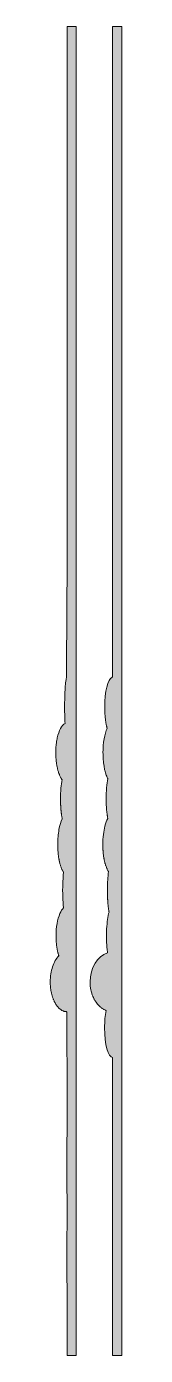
# Model space of a CAD drawing. Header units: inches. Extents: x -5 to 584, y 0 to 596.
# Drawn here: x 353 to 384, y 0 to 580 of the extents above; entities that cross this region are included whole.
import ezdxf

# ---------------------------------------------------------------- set-up
doc = ezdxf.new("R2010")
doc.units = ezdxf.units.IN
doc.header["$MEASUREMENT"] = 0
doc.layers.add('Layer 1', color=7, linetype='Continuous')

# ---------------------------------------------------------------- blocks, each defined once
blk = doc.blocks.new('block 2')
at = {"layer": 'Layer 1', "true_color": 0xff0000}
h = blk.add_hatch(color=1, dxfattribs=at)
h.dxf.hatch_style = 2
edge = h.paths.add_edge_path()
edge.add_spline(control_points=[(360, 580), (360, 580), (360, 580), (360, 580), (360, 580), (360, 336), (360, 336), (359.96, 336), (359.92, 330.18), (359.92, 323), (359.92, 322.87), (359.92, 322.74), (359.92, 322.61), (359.92, 322.17), (359.92, 321.75), (359.92, 321.33), (359.92, 321.1), (359.92, 320.88), (359.92, 320.66), (359.92, 320.15), (359.92, 319.65), (359.93, 319.17), (359.93, 318.99), (359.93, 318.82), (359.93, 318.64), (359.93, 318.24), (359.93, 317.85), (359.93, 317.47), (359.93, 317.38), (359.93, 317.27), (359.93, 317.18), (359.93, 317.12), (359.93, 317.07), (359.93, 317.01), (359.93, 316.52), (359.93, 316.05), (359.94, 315.6), (359.94, 315.57), (359.94, 315.54), (359.94, 315.51), (359.91, 315.13), (359.89, 314.52), (359.87, 313.74), (359.81, 311.4), (359.76, 307.46), (359.76, 303), (359.76, 302.95), (359.76, 302.91), (359.76, 302.86), (359.76, 302.33), (359.77, 301.8), (359.77, 301.28), (359.77, 301.12), (359.77, 300.95), (359.77, 300.79), (359.77, 300.27), (359.77, 299.76), (359.77, 299.27), (359.77, 299.23), (359.78, 299.18), (359.78, 299.14), (359.78, 298.61), (359.78, 298.11), (359.79, 297.61), (359.79, 297.47), (359.79, 297.33), (359.79, 297.19), (359.79, 296.75), (359.8, 296.32), (359.8, 295.92), (359.8, 295.87), (359.8, 295.82), (359.8, 295.78), (359.65, 295.43), (359.51, 294.67), (359.39, 293.6), (359.34, 293.17), (359.29, 292.69), (359.25, 292.17), (359.21, 291.64), (359.17, 291.08), (359.13, 290.47), (359.06, 289.27), (359.01, 287.91), (358.98, 286.44), (358.96, 285.71), (358.95, 284.96), (358.95, 284.18), (358.94, 283.79), (358.94, 283.4), (358.94, 283), (358.94, 282.99), (358.94, 282.98), (358.94, 282.97), (358.94, 282.39), (358.95, 281.82), (358.95, 281.26), (358.95, 281.11), (358.96, 280.96), (358.96, 280.81), (358.96, 280.28), (358.97, 279.76), (358.99, 279.26), (358.99, 279.22), (358.99, 279.19), (358.99, 279.15), (359, 278.62), (359.02, 278.11), (359.04, 277.61), (359.04, 277.47), (359.05, 277.34), (359.05, 277.21), (359.07, 276.76), (359.09, 276.32), (359.11, 275.9), (359.12, 275.87), (359.12, 275.83), (359.12, 275.79), (358.4, 275.45), (357.73, 274.7), (357.15, 273.63), (356.58, 272.56), (356.09, 271.17), (355.73, 269.57), (355.59, 268.92), (355.47, 268.25), (355.37, 267.54), (355.17, 266.13), (355.06, 264.6), (355.06, 263), (355.06, 263), (355.06, 262.99), (355.06, 262.99), (355.06, 262.43), (355.08, 261.87), (355.1, 261.32), (355.11, 261.17), (355.12, 261.02), (355.13, 260.87), (355.16, 260.42), (355.2, 259.98), (355.24, 259.55), (355.25, 259.45), (355.26, 259.35), (355.27, 259.25), (355.33, 258.73), (355.4, 258.24), (355.48, 257.75), (355.5, 257.63), (355.52, 257.52), (355.55, 257.4), (355.62, 257.02), (355.69, 256.65), (355.78, 256.28), (355.8, 256.17), (355.83, 256.05), (355.86, 255.94), (355.96, 255.5), (356.08, 255.07), (356.21, 254.67), (356.23, 254.61), (356.25, 254.55), (356.27, 254.48), (356.38, 254.14), (356.5, 253.82), (356.63, 253.51), (356.67, 253.41), (356.71, 253.32), (356.75, 253.22), (356.89, 252.9), (357.04, 252.59), (357.19, 252.32), (357.2, 252.29), (357.21, 252.26), (357.23, 252.24), (357.39, 251.94), (357.57, 251.68), (357.75, 251.44), (357.77, 251.41), (357.79, 251.38), (357.81, 251.35), (357.39, 249.09), (357.14, 246.18), (357.14, 243), (357.14, 242.56), (357.14, 242.13), (357.15, 241.7), (357.15, 241.57), (357.16, 241.44), (357.16, 241.31), (357.17, 241.01), (357.18, 240.72), (357.19, 240.44), (357.2, 240.28), (357.21, 240.13), (357.22, 239.98), (357.23, 239.72), (357.24, 239.47), (357.26, 239.22), (357.27, 239.05), (357.29, 238.89), (357.3, 238.73), (357.31, 238.54), (357.33, 238.35), (357.34, 238.16), (357.35, 238.12), (357.35, 238.09), (357.35, 238.05), (357.37, 237.88), (357.39, 237.72), (357.4, 237.56), (357.42, 237.35), (357.45, 237.14), (357.47, 236.93), (357.49, 236.77), (357.51, 236.61), (357.53, 236.46), (357.55, 236.32), (357.56, 236.17), (357.58, 236.03), (357.59, 235.98), (357.6, 235.93), (357.61, 235.88), (357.63, 235.72), (357.65, 235.58), (357.68, 235.42), (357.71, 235.24), (357.73, 235.06), (357.76, 234.89), (357.79, 234.75), (357.82, 234.61), (357.84, 234.47), (357.86, 234.36), (357.88, 234.25), (357.9, 234.15), (357.31, 233.02), (356.81, 231.41), (356.47, 229.5), (356.12, 227.59), (355.92, 225.37), (355.92, 223), (355.92, 222.59), (355.93, 222.2), (355.94, 221.8), (355.94, 221.68), (355.95, 221.56), (355.95, 221.44), (355.96, 221.16), (355.98, 220.87), (355.99, 220.59), (356, 220.47), (356.01, 220.36), (356.02, 220.24), (356.04, 219.91), (356.06, 219.58), (356.09, 219.26), (356.1, 219.21), (356.1, 219.16), (356.11, 219.11), (356.14, 218.74), (356.19, 218.39), (356.23, 218.04), (356.24, 217.94), (356.26, 217.84), (356.27, 217.74), (356.31, 217.48), (356.35, 217.23), (356.39, 216.98), (356.4, 216.88), (356.42, 216.77), (356.44, 216.66), (356.45, 216.59), (356.46, 216.52), (356.48, 216.44), (356.51, 216.25), (356.55, 216.07), (356.59, 215.88), (356.6, 215.82), (356.61, 215.76), (356.63, 215.69), (356.69, 215.38), (356.76, 215.08), (356.84, 214.79), (356.86, 214.72), (356.88, 214.65), (356.9, 214.58), (356.96, 214.36), (357.02, 214.15), (357.08, 213.94), (357.1, 213.86), (357.13, 213.77), (357.16, 213.69), (357.22, 213.49), (357.29, 213.29), (357.36, 213.1), (357.38, 213.05), (357.4, 212.98), (357.42, 212.93), (357.51, 212.69), (357.61, 212.47), (357.71, 212.25), (357.73, 212.21), (357.75, 212.17), (357.77, 212.12), (357.85, 211.96), (357.93, 211.8), (358.01, 211.66), (358.04, 211.6), (358.08, 211.54), (358.11, 211.48), (358.19, 211.35), (358.27, 211.23), (358.35, 211.12), (358.38, 211.08), (358.41, 211.03), (358.44, 210.99), (358.45, 210.97), (358.46, 210.95), (358.48, 210.94), (358.29, 209.29), (358.16, 207.33), (358.11, 205.19), (358.09, 204.48), (358.08, 203.75), (358.08, 203), (358.08, 202.36), (358.09, 201.73), (358.1, 201.11), (358.1, 200.98), (358.11, 200.85), (358.11, 200.72), (358.13, 200.12), (358.15, 199.54), (358.17, 198.98), (358.18, 198.88), (358.18, 198.79), (358.19, 198.7), (358.22, 198.18), (358.25, 197.68), (358.28, 197.2), (358.29, 197.11), (358.29, 197.03), (358.3, 196.94), (358.34, 196.43), (358.39, 195.93), (358.44, 195.46), (358.44, 195.41), (358.45, 195.36), (358.45, 195.31), (357.86, 194.77), (357.31, 193.92), (356.85, 192.84), (355.82, 190.46), (355.18, 186.93), (355.18, 183), (355.18, 182.57), (355.19, 182.14), (355.2, 181.72), (355.21, 181.58), (355.22, 181.45), (355.22, 181.32), (355.24, 181.03), (355.25, 180.75), (355.27, 180.47), (355.28, 180.31), (355.3, 180.15), (355.31, 180), (355.33, 179.75), (355.35, 179.5), (355.38, 179.26), (355.4, 179.1), (355.42, 178.94), (355.44, 178.77), (355.47, 178.55), (355.5, 178.33), (355.53, 178.11), (355.56, 177.94), (355.59, 177.78), (355.61, 177.62), (355.64, 177.49), (355.65, 177.35), (355.68, 177.22), (355.69, 177.14), (355.71, 177.07), (355.72, 177), (355.75, 176.84), (355.79, 176.69), (355.82, 176.53), (355.86, 176.34), (355.9, 176.14), (355.95, 175.95), (355.99, 175.8), (356.02, 175.66), (356.06, 175.51), (356.11, 175.33), (356.16, 175.15), (356.21, 174.97), (356.25, 174.83), (356.29, 174.69), (356.34, 174.56), (356.36, 174.49), (356.38, 174.41), (356.4, 174.35), (355.27, 173.23), (354.33, 171.62), (353.67, 169.67), (353.01, 167.72), (352.63, 165.44), (352.63, 163), (352.63, 162.94), (352.63, 162.88), (352.63, 162.82), (352.64, 162.44), (352.64, 162.05), (352.67, 161.68), (352.67, 161.52), (352.69, 161.36), (352.71, 161.21), (352.73, 160.93), (352.75, 160.66), (352.78, 160.39), (352.8, 160.22), (352.83, 160.04), (352.85, 159.87), (352.89, 159.63), (352.91, 159.39), (352.96, 159.15), (352.99, 158.98), (353.03, 158.81), (353.06, 158.64), (353.11, 158.41), (353.15, 158.19), (353.2, 157.97), (353.24, 157.79), (353.29, 157.62), (353.34, 157.45), (353.4, 157.24), (353.45, 157.03), (353.51, 156.83), (353.56, 156.66), (353.62, 156.5), (353.68, 156.34), (353.74, 156.15), (353.8, 155.95), (353.87, 155.77), (353.94, 155.6), (354.01, 155.45), (354.07, 155.3), (354.14, 155.12), (354.22, 154.94), (354.29, 154.77), (354.37, 154.62), (354.44, 154.47), (354.52, 154.33), (354.6, 154.17), (354.68, 154), (354.77, 153.85), (354.84, 153.71), (354.93, 153.58), (355.01, 153.45), (355.1, 153.3), (355.19, 153.15), (355.28, 153.01), (355.37, 152.88), (355.46, 152.77), (355.55, 152.65), (355.65, 152.52), (355.75, 152.38), (355.85, 152.26), (355.94, 152.15), (356.04, 152.05), (356.13, 151.95), (356.24, 151.83), (356.34, 151.71), (356.45, 151.61), (356.55, 151.51), (356.65, 151.43), (356.75, 151.34), (356.86, 151.25), (356.97, 151.14), (357.09, 151.06), (357.19, 150.98), (357.3, 150.91), (357.41, 150.84), (357.52, 150.76), (357.64, 150.68), (357.76, 150.62), (357.87, 150.55), (357.98, 150.51), (358.1, 150.45), (358.22, 150.4), (358.34, 150.34), (358.46, 150.29), (358.57, 150.25), (358.69, 150.22), (358.81, 150.18), (358.93, 150.15), (359.06, 150.11), (359.19, 150.08), (359.3, 150.06), (359.43, 150.05), (359.55, 150.04), (359.65, 150.03), (359.76, 150.01), (359.87, 150), (359.85, 147.98), (359.84, 145.58), (359.84, 143), (359.84, 135.82), (359.91, 130), (360, 130), (360, 130), (360, 96), (360, 96), (359.96, 96), (359.92, 90.18), (359.92, 83), (359.92, 75.82), (359.96, 70), (360, 70), (360, 70), (360, 56), (360, 56), (359.98, 56), (359.96, 50.18), (359.96, 43), (359.96, 35.82), (359.98, 30), (360, 30), (360, 30), (360, 0), (360, 0), (360, 0), (364, 0), (364, 0), (364, 0), (364, 0), (364, 0), (364, 0), (364, 580), (364, 580), (364, 580), (364, 580), (364, 580), (364, 580), (360, 580), (360, 580)], knot_values=[0, 0, 0, 0, 1, 1, 1, 2, 2, 2, 3, 3, 3, 4, 4, 4, 5, 5, 5, 6, 6, 6, 7, 7, 7, 8, 8, 8, 9, 9, 9, 10, 10, 10, 11, 11, 11, 12, 12, 12, 13, 13, 13, 14, 14, 14, 15, 15, 15, 16, 16, 16, 17, 17, 17, 18, 18, 18, 19, 19, 19, 20, 20, 20, 21, 21, 21, 22, 22, 22, 23, 23, 23, 24, 24, 24, 25, 25, 25, 26, 26, 26, 27, 27, 27, 28, 28, 28, 29, 29, 29, 30, 30, 30, 31, 31, 31, 32, 32, 32, 33, 33, 33, 34, 34, 34, 35, 35, 35, 36, 36, 36, 37, 37, 37, 38, 38, 38, 39, 39, 39, 40, 40, 40, 41, 41, 41, 42, 42, 42, 43, 43, 43, 44, 44, 44, 45, 45, 45, 46, 46, 46, 47, 47, 47, 48, 48, 48, 49, 49, 49, 50, 50, 50, 51, 51, 51, 52, 52, 52, 53, 53, 53, 54, 54, 54, 55, 55, 55, 56, 56, 56, 57, 57, 57, 58, 58, 58, 59, 59, 59, 60, 60, 60, 61, 61, 61, 62, 62, 62, 63, 63, 63, 64, 64, 64, 65, 65, 65, 66, 66, 66, 67, 67, 67, 68, 68, 68, 69, 69, 69, 70, 70, 70, 71, 71, 71, 72, 72, 72, 73, 73, 73, 74, 74, 74, 75, 75, 75, 76, 76, 76, 77, 77, 77, 78, 78, 78, 79, 79, 79, 80, 80, 80, 81, 81, 81, 82, 82, 82, 83, 83, 83, 84, 84, 84, 85, 85, 85, 86, 86, 86, 87, 87, 87, 88, 88, 88, 89, 89, 89, 90, 90, 90, 91, 91, 91, 92, 92, 92, 93, 93, 93, 94, 94, 94, 95, 95, 95, 96, 96, 96, 97, 97, 97, 98, 98, 98, 99, 99, 99, 100, 100, 100, 101, 101, 101, 102, 102, 102, 103, 103, 103, 104, 104, 104, 105, 105, 105, 106, 106, 106, 107, 107, 107, 108, 108, 108, 109, 109, 109, 110, 110, 110, 111, 111, 111, 112, 112, 112, 113, 113, 113, 114, 114, 114, 115, 115, 115, 116, 116, 116, 117, 117, 117, 118, 118, 118, 119, 119, 119, 120, 120, 120, 121, 121, 121, 122, 122, 122, 123, 123, 123, 124, 124, 124, 125, 125, 125, 126, 126, 126, 127, 127, 127, 128, 128, 128, 129, 129, 129, 130, 130, 130, 131, 131, 131, 132, 132, 132, 133, 133, 133, 134, 134, 134, 135, 135, 135, 136, 136, 136, 137, 137, 137, 138, 138, 138, 139, 139, 139, 140, 140, 140, 141, 141, 141, 142, 142, 142, 143, 143, 143, 144, 144, 144, 145, 145, 145, 146, 146, 146, 147, 147, 147, 148, 148, 148, 149, 149, 149, 150, 150, 150, 151, 151, 151, 152, 152, 152, 153, 153, 153, 154, 154, 154, 155, 155, 155, 156, 156, 156, 157, 157, 157, 158, 158, 158, 159, 159, 159, 160, 160, 160, 161, 161, 161, 162, 162, 162, 163, 163, 163, 164, 164, 164, 165, 165, 165, 166, 166, 166, 167, 167, 167, 168, 168, 168, 169, 169, 169, 170, 170, 170, 171, 171, 171, 172, 172, 172, 173, 173, 173, 174, 174, 174, 175, 175, 175, 176, 176, 176, 177, 177, 177, 178, 178, 178, 179, 179, 179, 180, 180, 180, 181, 181, 181, 182, 182, 182, 182], degree=3, periodic=1)
h = blk.add_hatch(color=1, dxfattribs=at)
h.dxf.hatch_style = 2
edge = h.paths.add_edge_path()
edge.add_spline(control_points=[(380, 580), (380, 580), (380, 580), (380, 580), (380, 580), (380, 336), (380, 336), (379.96, 336), (379.92, 330.18), (379.92, 323), (379.92, 315.82), (379.96, 310), (380, 310), (380, 310), (380, 296), (380, 296), (379.88, 296), (379.76, 295.98), (379.64, 295.93), (377.88, 295.27), (376.51, 289.73), (376.51, 283), (376.51, 282.93), (376.51, 282.87), (376.51, 282.8), (376.51, 282.41), (376.52, 282.03), (376.53, 281.66), (376.53, 281.49), (376.54, 281.32), (376.55, 281.16), (376.56, 280.89), (376.57, 280.62), (376.58, 280.35), (376.59, 280.17), (376.61, 279.99), (376.62, 279.81), (376.64, 279.57), (376.65, 279.33), (376.67, 279.1), (376.67, 279.08), (376.67, 279.07), (376.67, 279.05), (376.69, 278.89), (376.71, 278.72), (376.72, 278.56), (376.75, 278.33), (376.77, 278.11), (376.79, 277.89), (376.79, 277.87), (376.79, 277.86), (376.8, 277.84), (376.81, 277.67), (376.84, 277.52), (376.86, 277.36), (376.89, 277.15), (376.91, 276.95), (376.94, 276.75), (376.97, 276.57), (377, 276.41), (377.02, 276.23), (377.06, 276.04), (377.09, 275.85), (377.12, 275.67), (377.15, 275.5), (377.18, 275.35), (377.22, 275.19), (377.25, 275.01), (377.29, 274.83), (377.32, 274.66), (377.36, 274.51), (377.4, 274.36), (377.43, 274.21), (377.47, 274.05), (377.51, 273.89), (377.55, 273.74), (377.56, 273.71), (377.57, 273.68), (377.57, 273.66), (376.48, 271.31), (375.76, 267.41), (375.76, 263), (375.76, 263), (375.76, 262.99), (375.76, 262.99), (375.77, 262.45), (375.78, 261.92), (375.8, 261.4), (375.81, 261.25), (375.81, 261.1), (375.82, 260.94), (375.84, 260.56), (375.87, 260.18), (375.9, 259.81), (375.91, 259.66), (375.92, 259.51), (375.94, 259.37), (375.98, 258.88), (376.03, 258.39), (376.1, 257.93), (376.1, 257.9), (376.11, 257.88), (376.11, 257.85), (376.17, 257.41), (376.25, 256.98), (376.32, 256.57), (376.35, 256.44), (376.37, 256.31), (376.4, 256.18), (376.46, 255.86), (376.53, 255.56), (376.6, 255.26), (376.63, 255.14), (376.66, 255.02), (376.69, 254.91), (376.79, 254.52), (376.9, 254.14), (377.01, 253.79), (377.02, 253.76), (377.03, 253.73), (377.04, 253.7), (377.15, 253.38), (377.26, 253.08), (377.38, 252.8), (377.42, 252.7), (377.46, 252.61), (377.5, 252.52), (377.6, 252.3), (377.7, 252.09), (377.8, 251.9), (377.83, 251.85), (377.85, 251.79), (377.88, 251.74), (377.42, 249.43), (377.14, 246.37), (377.14, 243), (377.14, 242.57), (377.14, 242.14), (377.15, 241.71), (377.15, 241.58), (377.16, 241.45), (377.16, 241.31), (377.17, 241.03), (377.18, 240.74), (377.19, 240.46), (377.2, 240.3), (377.21, 240.15), (377.22, 240), (377.23, 239.75), (377.24, 239.5), (377.26, 239.25), (377.27, 239.09), (377.28, 238.93), (377.3, 238.77), (377.31, 238.54), (377.33, 238.32), (377.35, 238.09), (377.36, 237.93), (377.38, 237.77), (377.4, 237.61), (377.42, 237.4), (377.44, 237.19), (377.46, 236.99), (377.48, 236.83), (377.5, 236.67), (377.52, 236.52), (377.55, 236.32), (377.57, 236.13), (377.6, 235.94), (377.62, 235.79), (377.64, 235.64), (377.67, 235.49), (377.69, 235.31), (377.72, 235.13), (377.75, 234.95), (377.78, 234.81), (377.8, 234.68), (377.83, 234.54), (377.84, 234.46), (377.86, 234.38), (377.87, 234.31), (377.38, 233.47), (376.95, 232.35), (376.61, 231.03), (376.03, 228.82), (375.69, 226.03), (375.69, 223), (375.69, 222.6), (375.69, 222.2), (375.71, 221.81), (375.71, 221.69), (375.71, 221.58), (375.72, 221.47), (375.73, 221.17), (375.75, 220.87), (375.76, 220.58), (375.77, 220.48), (375.78, 220.38), (375.78, 220.28), (375.81, 219.91), (375.84, 219.54), (375.88, 219.17), (375.88, 219.11), (375.89, 219.05), (375.9, 218.99), (375.93, 218.68), (375.97, 218.39), (376.01, 218.09), (376.02, 217.99), (376.04, 217.88), (376.05, 217.78), (376.09, 217.5), (376.13, 217.23), (376.18, 216.97), (376.19, 216.9), (376.2, 216.82), (376.22, 216.75), (376.28, 216.42), (376.34, 216.11), (376.41, 215.8), (376.43, 215.72), (376.44, 215.65), (376.46, 215.58), (376.52, 215.34), (376.57, 215.1), (376.63, 214.88), (376.66, 214.79), (376.68, 214.71), (376.7, 214.62), (376.78, 214.36), (376.85, 214.11), (376.93, 213.87), (376.94, 213.85), (376.95, 213.82), (376.95, 213.8), (377.04, 213.53), (377.13, 213.28), (377.23, 213.05), (377.25, 212.98), (377.28, 212.92), (377.31, 212.85), (377.38, 212.67), (377.46, 212.5), (377.54, 212.34), (377.56, 212.28), (377.59, 212.22), (377.62, 212.16), (377.72, 211.96), (377.83, 211.76), (377.94, 211.58), (377.95, 211.56), (377.96, 211.54), (377.97, 211.53), (378.05, 211.41), (378.12, 211.29), (378.2, 211.18), (378.04, 210.06), (377.91, 208.79), (377.82, 207.41), (377.78, 206.73), (377.74, 206.01), (377.72, 205.27), (377.7, 204.53), (377.69, 203.77), (377.69, 203), (377.69, 202.54), (377.69, 202.09), (377.7, 201.65), (377.7, 201.49), (377.71, 201.34), (377.71, 201.19), (377.72, 200.9), (377.73, 200.61), (377.74, 200.33), (377.74, 200.31), (377.74, 200.3), (377.74, 200.28), (377.74, 200.13), (377.75, 199.98), (377.76, 199.83), (377.77, 199.57), (377.78, 199.31), (377.8, 199.06), (377.81, 198.88), (377.82, 198.71), (377.83, 198.54), (377.84, 198.3), (377.86, 198.07), (377.88, 197.85), (377.89, 197.67), (377.91, 197.5), (377.92, 197.33), (377.94, 197.12), (377.96, 196.9), (377.98, 196.69), (377.99, 196.53), (378.01, 196.36), (378.03, 196.2), (378.05, 196), (378.07, 195.8), (378.1, 195.61), (378.12, 195.45), (378.14, 195.3), (378.16, 195.14), (378.18, 194.96), (378.21, 194.78), (378.24, 194.6), (378.26, 194.45), (378.28, 194.31), (378.31, 194.16), (378.33, 194), (378.36, 193.83), (378.39, 193.67), (378.4, 193.63), (378.41, 193.58), (378.41, 193.53), (377.91, 191.76), (377.53, 189.16), (377.37, 186.14), (377.32, 185.14), (377.29, 184.08), (377.29, 183), (377.29, 182.39), (377.31, 181.8), (377.32, 181.22), (377.33, 181.08), (377.33, 180.93), (377.34, 180.79), (377.36, 180.22), (377.38, 179.66), (377.42, 179.11), (377.42, 179.09), (377.42, 179.06), (377.42, 179.04), (377.46, 178.52), (377.5, 178.01), (377.55, 177.52), (377.56, 177.39), (377.57, 177.27), (377.59, 177.14), (377.64, 176.64), (377.7, 176.15), (377.76, 175.69), (377.76, 175.69), (377.76, 175.68), (377.77, 175.67), (373.36, 174.34), (370.08, 169.17), (370.08, 163), (370.08, 162.59), (370.1, 162.18), (370.13, 161.78), (370.13, 161.65), (370.15, 161.52), (370.16, 161.39), (370.19, 161.12), (370.22, 160.84), (370.26, 160.57), (370.28, 160.43), (370.3, 160.29), (370.32, 160.15), (370.37, 159.89), (370.42, 159.64), (370.48, 159.39), (370.5, 159.26), (370.53, 159.12), (370.56, 158.99), (370.63, 158.71), (370.71, 158.43), (370.8, 158.15), (370.82, 158.07), (370.85, 157.98), (370.87, 157.89), (370.99, 157.54), (371.12, 157.19), (371.26, 156.85), (371.29, 156.77), (371.33, 156.69), (371.37, 156.61), (371.48, 156.35), (371.59, 156.1), (371.71, 155.86), (371.77, 155.75), (371.83, 155.64), (371.89, 155.53), (372, 155.32), (372.12, 155.11), (372.24, 154.91), (372.31, 154.81), (372.37, 154.7), (372.44, 154.59), (372.57, 154.39), (372.71, 154.19), (372.85, 154), (372.91, 153.92), (372.97, 153.83), (373.04, 153.74), (373.25, 153.47), (373.46, 153.21), (373.69, 152.97), (373.69, 152.96), (373.7, 152.96), (373.71, 152.95), (373.93, 152.71), (374.16, 152.49), (374.39, 152.28), (374.47, 152.21), (374.55, 152.15), (374.63, 152.08), (374.8, 151.94), (374.97, 151.8), (375.14, 151.67), (375.24, 151.6), (375.33, 151.54), (375.43, 151.47), (375.6, 151.35), (375.78, 151.24), (375.96, 151.13), (376.05, 151.08), (376.15, 151.02), (376.24, 150.97), (376.45, 150.86), (376.67, 150.76), (376.89, 150.66), (376.95, 150.63), (377.02, 150.6), (377.08, 150.57), (377.1, 150.57), (377.11, 150.56), (377.13, 150.55), (376.71, 148.42), (376.47, 145.82), (376.47, 143), (376.47, 135.82), (378.05, 130), (380, 130), (380, 130), (380, 116), (380, 116), (379.96, 116), (379.92, 110.18), (379.92, 103), (379.92, 95.82), (379.96, 90), (380, 90), (380, 90), (380, 0), (380, 0), (380, 0), (384, 0), (384, 0), (384, 0), (384, 0), (384, 0), (384, 0), (384, 580), (384, 580), (384, 580), (384, 580), (384, 580), (384, 580), (380, 580), (380, 580)], knot_values=[0, 0, 0, 0, 1, 1, 1, 2, 2, 2, 3, 3, 3, 4, 4, 4, 5, 5, 5, 6, 6, 6, 7, 7, 7, 8, 8, 8, 9, 9, 9, 10, 10, 10, 11, 11, 11, 12, 12, 12, 13, 13, 13, 14, 14, 14, 15, 15, 15, 16, 16, 16, 17, 17, 17, 18, 18, 18, 19, 19, 19, 20, 20, 20, 21, 21, 21, 22, 22, 22, 23, 23, 23, 24, 24, 24, 25, 25, 25, 26, 26, 26, 27, 27, 27, 28, 28, 28, 29, 29, 29, 30, 30, 30, 31, 31, 31, 32, 32, 32, 33, 33, 33, 34, 34, 34, 35, 35, 35, 36, 36, 36, 37, 37, 37, 38, 38, 38, 39, 39, 39, 40, 40, 40, 41, 41, 41, 42, 42, 42, 43, 43, 43, 44, 44, 44, 45, 45, 45, 46, 46, 46, 47, 47, 47, 48, 48, 48, 49, 49, 49, 50, 50, 50, 51, 51, 51, 52, 52, 52, 53, 53, 53, 54, 54, 54, 55, 55, 55, 56, 56, 56, 57, 57, 57, 58, 58, 58, 59, 59, 59, 60, 60, 60, 61, 61, 61, 62, 62, 62, 63, 63, 63, 64, 64, 64, 65, 65, 65, 66, 66, 66, 67, 67, 67, 68, 68, 68, 69, 69, 69, 70, 70, 70, 71, 71, 71, 72, 72, 72, 73, 73, 73, 74, 74, 74, 75, 75, 75, 76, 76, 76, 77, 77, 77, 78, 78, 78, 79, 79, 79, 80, 80, 80, 81, 81, 81, 82, 82, 82, 83, 83, 83, 84, 84, 84, 85, 85, 85, 86, 86, 86, 87, 87, 87, 88, 88, 88, 89, 89, 89, 90, 90, 90, 91, 91, 91, 92, 92, 92, 93, 93, 93, 94, 94, 94, 95, 95, 95, 96, 96, 96, 97, 97, 97, 98, 98, 98, 99, 99, 99, 100, 100, 100, 101, 101, 101, 102, 102, 102, 103, 103, 103, 104, 104, 104, 105, 105, 105, 106, 106, 106, 107, 107, 107, 108, 108, 108, 109, 109, 109, 110, 110, 110, 111, 111, 111, 112, 112, 112, 113, 113, 113, 114, 114, 114, 115, 115, 115, 116, 116, 116, 117, 117, 117, 118, 118, 118, 119, 119, 119, 120, 120, 120, 121, 121, 121, 122, 122, 122, 123, 123, 123, 124, 124, 124, 125, 125, 125, 126, 126, 126, 127, 127, 127, 128, 128, 128, 129, 129, 129, 130, 130, 130, 131, 131, 131, 132, 132, 132, 133, 133, 133, 134, 134, 134, 135, 135, 135, 136, 136, 136, 137, 137, 137, 138, 138, 138, 139, 139, 139, 140, 140, 140, 141, 141, 141, 142, 142, 142, 143, 143, 143, 144, 144, 144, 145, 145, 145, 146, 146, 146, 147, 147, 147, 148, 148, 148, 149, 149, 149, 150, 150, 150, 151, 151, 151, 152, 152, 152, 153, 153, 153, 154, 154, 154, 154], degree=3, periodic=1)
at = {"layer": 'Layer 1', "lineweight": 0}
for points, knots in [([(360, 580), (360, 580), (360, 580), (360, 580), (360, 580), (360, 336), (360, 336), (359.96, 336), (359.92, 330.18), (359.92, 323), (359.92, 322.87), (359.92, 322.74), (359.92, 322.61), (359.92, 322.17), (359.92, 321.75), (359.92, 321.33), (359.92, 321.1), (359.92, 320.88), (359.92, 320.66), (359.92, 320.15), (359.92, 319.65), (359.93, 319.17), (359.93, 318.99), (359.93, 318.82), (359.93, 318.64), (359.93, 318.24), (359.93, 317.85), (359.93, 317.47), (359.93, 317.38), (359.93, 317.27), (359.93, 317.18), (359.93, 317.12), (359.93, 317.07), (359.93, 317.01), (359.93, 316.52), (359.93, 316.05), (359.94, 315.6), (359.94, 315.57), (359.94, 315.54), (359.94, 315.51), (359.91, 315.13), (359.89, 314.52), (359.87, 313.74), (359.81, 311.4), (359.76, 307.46), (359.76, 303), (359.76, 302.95), (359.76, 302.91), (359.76, 302.86), (359.76, 302.33), (359.77, 301.8), (359.77, 301.28), (359.77, 301.12), (359.77, 300.95), (359.77, 300.79), (359.77, 300.27), (359.77, 299.76), (359.77, 299.27), (359.77, 299.23), (359.78, 299.18), (359.78, 299.14), (359.78, 298.61), (359.78, 298.11), (359.79, 297.61), (359.79, 297.47), (359.79, 297.33), (359.79, 297.19), (359.79, 296.75), (359.8, 296.32), (359.8, 295.92), (359.8, 295.87), (359.8, 295.82), (359.8, 295.78), (359.65, 295.43), (359.51, 294.67), (359.39, 293.6), (359.34, 293.17), (359.29, 292.69), (359.25, 292.17), (359.21, 291.64), (359.17, 291.08), (359.13, 290.47), (359.06, 289.27), (359.01, 287.91), (358.98, 286.44), (358.96, 285.71), (358.95, 284.96), (358.95, 284.18), (358.94, 283.79), (358.94, 283.4), (358.94, 283), (358.94, 282.99), (358.94, 282.98), (358.94, 282.97), (358.94, 282.39), (358.95, 281.82), (358.95, 281.26), (358.95, 281.11), (358.96, 280.96), (358.96, 280.81), (358.96, 280.28), (358.97, 279.76), (358.99, 279.26), (358.99, 279.22), (358.99, 279.19), (358.99, 279.15), (359, 278.62), (359.02, 278.11), (359.04, 277.61), (359.04, 277.47), (359.05, 277.34), (359.05, 277.21), (359.07, 276.76), (359.09, 276.32), (359.11, 275.9), (359.12, 275.87), (359.12, 275.83), (359.12, 275.79), (358.4, 275.45), (357.73, 274.7), (357.15, 273.63), (356.58, 272.56), (356.09, 271.17), (355.73, 269.57), (355.59, 268.92), (355.47, 268.25), (355.37, 267.54), (355.17, 266.13), (355.06, 264.6), (355.06, 263), (355.06, 263), (355.06, 262.99), (355.06, 262.99), (355.06, 262.43), (355.08, 261.87), (355.1, 261.32), (355.11, 261.17), (355.12, 261.02), (355.13, 260.87), (355.16, 260.42), (355.2, 259.98), (355.24, 259.55), (355.25, 259.45), (355.26, 259.35), (355.27, 259.25), (355.33, 258.73), (355.4, 258.24), (355.48, 257.75), (355.5, 257.63), (355.52, 257.52), (355.55, 257.4), (355.62, 257.02), (355.69, 256.65), (355.78, 256.28), (355.8, 256.17), (355.83, 256.05), (355.86, 255.94), (355.96, 255.5), (356.08, 255.07), (356.21, 254.67), (356.23, 254.61), (356.25, 254.55), (356.27, 254.48), (356.38, 254.14), (356.5, 253.82), (356.63, 253.51), (356.67, 253.41), (356.71, 253.32), (356.75, 253.22), (356.89, 252.9), (357.04, 252.59), (357.19, 252.32), (357.2, 252.29), (357.21, 252.26), (357.23, 252.24), (357.39, 251.94), (357.57, 251.68), (357.75, 251.44), (357.77, 251.41), (357.79, 251.38), (357.81, 251.35), (357.39, 249.09), (357.14, 246.18), (357.14, 243), (357.14, 242.56), (357.14, 242.13), (357.15, 241.7), (357.15, 241.57), (357.16, 241.44), (357.16, 241.31), (357.17, 241.01), (357.18, 240.72), (357.19, 240.44), (357.2, 240.28), (357.21, 240.13), (357.22, 239.98), (357.23, 239.72), (357.24, 239.47), (357.26, 239.22), (357.27, 239.05), (357.29, 238.89), (357.3, 238.73), (357.31, 238.54), (357.33, 238.35), (357.34, 238.16), (357.35, 238.12), (357.35, 238.09), (357.35, 238.05), (357.37, 237.88), (357.39, 237.72), (357.4, 237.56), (357.42, 237.35), (357.45, 237.14), (357.47, 236.93), (357.49, 236.77), (357.51, 236.61), (357.53, 236.46), (357.55, 236.32), (357.56, 236.17), (357.58, 236.03), (357.59, 235.98), (357.6, 235.93), (357.61, 235.88), (357.63, 235.72), (357.65, 235.58), (357.68, 235.42), (357.71, 235.24), (357.73, 235.06), (357.76, 234.89), (357.79, 234.75), (357.82, 234.61), (357.84, 234.47), (357.86, 234.36), (357.88, 234.25), (357.9, 234.15), (357.31, 233.02), (356.81, 231.41), (356.47, 229.5), (356.12, 227.59), (355.92, 225.37), (355.92, 223), (355.92, 222.59), (355.93, 222.2), (355.94, 221.8), (355.94, 221.68), (355.95, 221.56), (355.95, 221.44), (355.96, 221.16), (355.98, 220.87), (355.99, 220.59), (356, 220.47), (356.01, 220.36), (356.02, 220.24), (356.04, 219.91), (356.06, 219.58), (356.09, 219.26), (356.1, 219.21), (356.1, 219.16), (356.11, 219.11), (356.14, 218.74), (356.19, 218.39), (356.23, 218.04), (356.24, 217.94), (356.26, 217.84), (356.27, 217.74), (356.31, 217.48), (356.35, 217.23), (356.39, 216.98), (356.4, 216.88), (356.42, 216.77), (356.44, 216.66), (356.45, 216.59), (356.46, 216.52), (356.48, 216.44), (356.51, 216.25), (356.55, 216.07), (356.59, 215.88), (356.6, 215.82), (356.61, 215.76), (356.63, 215.69), (356.69, 215.38), (356.76, 215.08), (356.84, 214.79), (356.86, 214.72), (356.88, 214.65), (356.9, 214.58), (356.96, 214.36), (357.02, 214.15), (357.08, 213.94), (357.1, 213.86), (357.13, 213.77), (357.16, 213.69), (357.22, 213.49), (357.29, 213.29), (357.36, 213.1), (357.38, 213.05), (357.4, 212.98), (357.42, 212.93), (357.51, 212.69), (357.61, 212.47), (357.71, 212.25), (357.73, 212.21), (357.75, 212.17), (357.77, 212.12), (357.85, 211.96), (357.93, 211.8), (358.01, 211.66), (358.04, 211.6), (358.08, 211.54), (358.11, 211.48), (358.19, 211.35), (358.27, 211.23), (358.35, 211.12), (358.38, 211.08), (358.41, 211.03), (358.44, 210.99), (358.45, 210.97), (358.46, 210.95), (358.48, 210.94), (358.29, 209.29), (358.16, 207.33), (358.11, 205.19), (358.09, 204.48), (358.08, 203.75), (358.08, 203), (358.08, 202.36), (358.09, 201.73), (358.1, 201.11), (358.1, 200.98), (358.11, 200.85), (358.11, 200.72), (358.13, 200.12), (358.15, 199.54), (358.17, 198.98), (358.18, 198.88), (358.18, 198.79), (358.19, 198.7), (358.22, 198.18), (358.25, 197.68), (358.28, 197.2), (358.29, 197.11), (358.29, 197.03), (358.3, 196.94), (358.34, 196.43), (358.39, 195.93), (358.44, 195.46), (358.44, 195.41), (358.45, 195.36), (358.45, 195.31), (357.86, 194.77), (357.31, 193.92), (356.85, 192.84), (355.82, 190.46), (355.18, 186.93), (355.18, 183), (355.18, 182.57), (355.19, 182.14), (355.2, 181.72), (355.21, 181.58), (355.22, 181.45), (355.22, 181.32), (355.24, 181.03), (355.25, 180.75), (355.27, 180.47), (355.28, 180.31), (355.3, 180.15), (355.31, 180), (355.33, 179.75), (355.35, 179.5), (355.38, 179.26), (355.4, 179.1), (355.42, 178.94), (355.44, 178.77), (355.47, 178.55), (355.5, 178.33), (355.53, 178.11), (355.56, 177.94), (355.59, 177.78), (355.61, 177.62), (355.64, 177.49), (355.65, 177.35), (355.68, 177.22), (355.69, 177.14), (355.71, 177.07), (355.72, 177), (355.75, 176.84), (355.79, 176.69), (355.82, 176.53), (355.86, 176.34), (355.9, 176.14), (355.95, 175.95), (355.99, 175.8), (356.02, 175.66), (356.06, 175.51), (356.11, 175.33), (356.16, 175.15), (356.21, 174.97), (356.25, 174.83), (356.29, 174.69), (356.34, 174.56), (356.36, 174.49), (356.38, 174.41), (356.4, 174.35), (355.27, 173.23), (354.33, 171.62), (353.67, 169.67), (353.01, 167.72), (352.63, 165.44), (352.63, 163), (352.63, 162.94), (352.63, 162.88), (352.63, 162.82), (352.64, 162.44), (352.64, 162.05), (352.67, 161.68), (352.67, 161.52), (352.69, 161.36), (352.71, 161.21), (352.73, 160.93), (352.75, 160.66), (352.78, 160.39), (352.8, 160.22), (352.83, 160.04), (352.85, 159.87), (352.89, 159.63), (352.91, 159.39), (352.96, 159.15), (352.99, 158.98), (353.03, 158.81), (353.06, 158.64), (353.11, 158.41), (353.15, 158.19), (353.2, 157.97), (353.24, 157.79), (353.29, 157.62), (353.34, 157.45), (353.4, 157.24), (353.45, 157.03), (353.51, 156.83), (353.56, 156.66), (353.62, 156.5), (353.68, 156.34), (353.74, 156.15), (353.8, 155.95), (353.87, 155.77), (353.94, 155.6), (354.01, 155.45), (354.07, 155.3), (354.14, 155.12), (354.22, 154.94), (354.29, 154.77), (354.37, 154.62), (354.44, 154.47), (354.52, 154.33), (354.6, 154.17), (354.68, 154), (354.77, 153.85), (354.84, 153.71), (354.93, 153.58), (355.01, 153.45), (355.1, 153.3), (355.19, 153.15), (355.28, 153.01), (355.37, 152.88), (355.46, 152.77), (355.55, 152.65), (355.65, 152.52), (355.75, 152.38), (355.85, 152.26), (355.94, 152.15), (356.04, 152.05), (356.13, 151.95), (356.24, 151.83), (356.34, 151.71), (356.45, 151.61), (356.55, 151.51), (356.65, 151.43), (356.75, 151.34), (356.86, 151.25), (356.97, 151.14), (357.09, 151.06), (357.19, 150.98), (357.3, 150.91), (357.41, 150.84), (357.52, 150.76), (357.64, 150.68), (357.76, 150.62), (357.87, 150.55), (357.98, 150.51), (358.1, 150.45), (358.22, 150.4), (358.34, 150.34), (358.46, 150.29), (358.57, 150.25), (358.69, 150.22), (358.81, 150.18), (358.93, 150.15), (359.06, 150.11), (359.19, 150.08), (359.3, 150.06), (359.43, 150.05), (359.55, 150.04), (359.65, 150.03), (359.76, 150.01), (359.87, 150), (359.85, 147.98), (359.84, 145.58), (359.84, 143), (359.84, 135.82), (359.91, 130), (360, 130), (360, 130), (360, 96), (360, 96), (359.96, 96), (359.92, 90.18), (359.92, 83), (359.92, 75.82), (359.96, 70), (360, 70), (360, 70), (360, 56), (360, 56), (359.98, 56), (359.96, 50.18), (359.96, 43), (359.96, 35.82), (359.98, 30), (360, 30), (360, 30), (360, 0), (360, 0), (360, 0), (364, 0), (364, 0), (364, 0), (364, 0), (364, 0), (364, 0), (364, 580), (364, 580), (364, 580), (364, 580), (364, 580), (364, 580), (360, 580), (360, 580)], [0, 0, 0, 0, 1, 1, 1, 2, 2, 2, 3, 3, 3, 4, 4, 4, 5, 5, 5, 6, 6, 6, 7, 7, 7, 8, 8, 8, 9, 9, 9, 10, 10, 10, 11, 11, 11, 12, 12, 12, 13, 13, 13, 14, 14, 14, 15, 15, 15, 16, 16, 16, 17, 17, 17, 18, 18, 18, 19, 19, 19, 20, 20, 20, 21, 21, 21, 22, 22, 22, 23, 23, 23, 24, 24, 24, 25, 25, 25, 26, 26, 26, 27, 27, 27, 28, 28, 28, 29, 29, 29, 30, 30, 30, 31, 31, 31, 32, 32, 32, 33, 33, 33, 34, 34, 34, 35, 35, 35, 36, 36, 36, 37, 37, 37, 38, 38, 38, 39, 39, 39, 40, 40, 40, 41, 41, 41, 42, 42, 42, 43, 43, 43, 44, 44, 44, 45, 45, 45, 46, 46, 46, 47, 47, 47, 48, 48, 48, 49, 49, 49, 50, 50, 50, 51, 51, 51, 52, 52, 52, 53, 53, 53, 54, 54, 54, 55, 55, 55, 56, 56, 56, 57, 57, 57, 58, 58, 58, 59, 59, 59, 60, 60, 60, 61, 61, 61, 62, 62, 62, 63, 63, 63, 64, 64, 64, 65, 65, 65, 66, 66, 66, 67, 67, 67, 68, 68, 68, 69, 69, 69, 70, 70, 70, 71, 71, 71, 72, 72, 72, 73, 73, 73, 74, 74, 74, 75, 75, 75, 76, 76, 76, 77, 77, 77, 78, 78, 78, 79, 79, 79, 80, 80, 80, 81, 81, 81, 82, 82, 82, 83, 83, 83, 84, 84, 84, 85, 85, 85, 86, 86, 86, 87, 87, 87, 88, 88, 88, 89, 89, 89, 90, 90, 90, 91, 91, 91, 92, 92, 92, 93, 93, 93, 94, 94, 94, 95, 95, 95, 96, 96, 96, 97, 97, 97, 98, 98, 98, 99, 99, 99, 100, 100, 100, 101, 101, 101, 102, 102, 102, 103, 103, 103, 104, 104, 104, 105, 105, 105, 106, 106, 106, 107, 107, 107, 108, 108, 108, 109, 109, 109, 110, 110, 110, 111, 111, 111, 112, 112, 112, 113, 113, 113, 114, 114, 114, 115, 115, 115, 116, 116, 116, 117, 117, 117, 118, 118, 118, 119, 119, 119, 120, 120, 120, 121, 121, 121, 122, 122, 122, 123, 123, 123, 124, 124, 124, 125, 125, 125, 126, 126, 126, 127, 127, 127, 128, 128, 128, 129, 129, 129, 130, 130, 130, 131, 131, 131, 132, 132, 132, 133, 133, 133, 134, 134, 134, 135, 135, 135, 136, 136, 136, 137, 137, 137, 138, 138, 138, 139, 139, 139, 140, 140, 140, 141, 141, 141, 142, 142, 142, 143, 143, 143, 144, 144, 144, 145, 145, 145, 146, 146, 146, 147, 147, 147, 148, 148, 148, 149, 149, 149, 150, 150, 150, 151, 151, 151, 152, 152, 152, 153, 153, 153, 154, 154, 154, 155, 155, 155, 156, 156, 156, 157, 157, 157, 158, 158, 158, 159, 159, 159, 160, 160, 160, 161, 161, 161, 162, 162, 162, 163, 163, 163, 164, 164, 164, 165, 165, 165, 166, 166, 166, 167, 167, 167, 168, 168, 168, 169, 169, 169, 170, 170, 170, 171, 171, 171, 172, 172, 172, 173, 173, 173, 174, 174, 174, 175, 175, 175, 176, 176, 176, 177, 177, 177, 178, 178, 178, 179, 179, 179, 180, 180, 180, 181, 181, 181, 182, 182, 182, 182]), ([(380, 580), (380, 580), (380, 580), (380, 580), (380, 580), (380, 336), (380, 336), (379.96, 336), (379.92, 330.18), (379.92, 323), (379.92, 315.82), (379.96, 310), (380, 310), (380, 310), (380, 296), (380, 296), (379.88, 296), (379.76, 295.98), (379.64, 295.93), (377.88, 295.27), (376.51, 289.73), (376.51, 283), (376.51, 282.93), (376.51, 282.87), (376.51, 282.8), (376.51, 282.41), (376.52, 282.03), (376.53, 281.66), (376.53, 281.49), (376.54, 281.32), (376.55, 281.16), (376.56, 280.89), (376.57, 280.62), (376.58, 280.35), (376.59, 280.17), (376.61, 279.99), (376.62, 279.81), (376.64, 279.57), (376.65, 279.33), (376.67, 279.1), (376.67, 279.08), (376.67, 279.07), (376.67, 279.05), (376.69, 278.89), (376.71, 278.72), (376.72, 278.56), (376.75, 278.33), (376.77, 278.11), (376.79, 277.89), (376.79, 277.87), (376.79, 277.86), (376.8, 277.84), (376.81, 277.67), (376.84, 277.52), (376.86, 277.36), (376.89, 277.15), (376.91, 276.95), (376.94, 276.75), (376.97, 276.57), (377, 276.41), (377.02, 276.23), (377.06, 276.04), (377.09, 275.85), (377.12, 275.67), (377.15, 275.5), (377.18, 275.35), (377.22, 275.19), (377.25, 275.01), (377.29, 274.83), (377.32, 274.66), (377.36, 274.51), (377.4, 274.36), (377.43, 274.21), (377.47, 274.05), (377.51, 273.89), (377.55, 273.74), (377.56, 273.71), (377.57, 273.68), (377.57, 273.66), (376.48, 271.31), (375.76, 267.41), (375.76, 263), (375.76, 263), (375.76, 262.99), (375.76, 262.99), (375.77, 262.45), (375.78, 261.92), (375.8, 261.4), (375.81, 261.25), (375.81, 261.1), (375.82, 260.94), (375.84, 260.56), (375.87, 260.18), (375.9, 259.81), (375.91, 259.66), (375.92, 259.51), (375.94, 259.37), (375.98, 258.88), (376.03, 258.39), (376.1, 257.93), (376.1, 257.9), (376.11, 257.88), (376.11, 257.85), (376.17, 257.41), (376.25, 256.98), (376.32, 256.57), (376.35, 256.44), (376.37, 256.31), (376.4, 256.18), (376.46, 255.86), (376.53, 255.56), (376.6, 255.26), (376.63, 255.14), (376.66, 255.02), (376.69, 254.91), (376.79, 254.52), (376.9, 254.14), (377.01, 253.79), (377.02, 253.76), (377.03, 253.73), (377.04, 253.7), (377.15, 253.38), (377.26, 253.08), (377.38, 252.8), (377.42, 252.7), (377.46, 252.61), (377.5, 252.52), (377.6, 252.3), (377.7, 252.09), (377.8, 251.9), (377.83, 251.85), (377.85, 251.79), (377.88, 251.74), (377.42, 249.43), (377.14, 246.37), (377.14, 243), (377.14, 242.57), (377.14, 242.14), (377.15, 241.71), (377.15, 241.58), (377.16, 241.45), (377.16, 241.31), (377.17, 241.03), (377.18, 240.74), (377.19, 240.46), (377.2, 240.3), (377.21, 240.15), (377.22, 240), (377.23, 239.75), (377.24, 239.5), (377.26, 239.25), (377.27, 239.09), (377.28, 238.93), (377.3, 238.77), (377.31, 238.54), (377.33, 238.32), (377.35, 238.09), (377.36, 237.93), (377.38, 237.77), (377.4, 237.61), (377.42, 237.4), (377.44, 237.19), (377.46, 236.99), (377.48, 236.83), (377.5, 236.67), (377.52, 236.52), (377.55, 236.32), (377.57, 236.13), (377.6, 235.94), (377.62, 235.79), (377.64, 235.64), (377.67, 235.49), (377.69, 235.31), (377.72, 235.13), (377.75, 234.95), (377.78, 234.81), (377.8, 234.68), (377.83, 234.54), (377.84, 234.46), (377.86, 234.38), (377.87, 234.31), (377.38, 233.47), (376.95, 232.35), (376.61, 231.03), (376.03, 228.82), (375.69, 226.03), (375.69, 223), (375.69, 222.6), (375.69, 222.2), (375.71, 221.81), (375.71, 221.69), (375.71, 221.58), (375.72, 221.47), (375.73, 221.17), (375.75, 220.87), (375.76, 220.58), (375.77, 220.48), (375.78, 220.38), (375.78, 220.28), (375.81, 219.91), (375.84, 219.54), (375.88, 219.17), (375.88, 219.11), (375.89, 219.05), (375.9, 218.99), (375.93, 218.68), (375.97, 218.39), (376.01, 218.09), (376.02, 217.99), (376.04, 217.88), (376.05, 217.78), (376.09, 217.5), (376.13, 217.23), (376.18, 216.97), (376.19, 216.9), (376.2, 216.82), (376.22, 216.75), (376.28, 216.42), (376.34, 216.11), (376.41, 215.8), (376.43, 215.72), (376.44, 215.65), (376.46, 215.58), (376.52, 215.34), (376.57, 215.1), (376.63, 214.88), (376.66, 214.79), (376.68, 214.71), (376.7, 214.62), (376.78, 214.36), (376.85, 214.11), (376.93, 213.87), (376.94, 213.85), (376.95, 213.82), (376.95, 213.8), (377.04, 213.53), (377.13, 213.28), (377.23, 213.05), (377.25, 212.98), (377.28, 212.92), (377.31, 212.85), (377.38, 212.67), (377.46, 212.5), (377.54, 212.34), (377.56, 212.28), (377.59, 212.22), (377.62, 212.16), (377.72, 211.96), (377.83, 211.76), (377.94, 211.58), (377.95, 211.56), (377.96, 211.54), (377.97, 211.53), (378.05, 211.41), (378.12, 211.29), (378.2, 211.18), (378.04, 210.06), (377.91, 208.79), (377.82, 207.41), (377.78, 206.73), (377.74, 206.01), (377.72, 205.27), (377.7, 204.53), (377.69, 203.77), (377.69, 203), (377.69, 202.54), (377.69, 202.09), (377.7, 201.65), (377.7, 201.49), (377.71, 201.34), (377.71, 201.19), (377.72, 200.9), (377.73, 200.61), (377.74, 200.33), (377.74, 200.31), (377.74, 200.3), (377.74, 200.28), (377.74, 200.13), (377.75, 199.98), (377.76, 199.83), (377.77, 199.57), (377.78, 199.31), (377.8, 199.06), (377.81, 198.88), (377.82, 198.71), (377.83, 198.54), (377.84, 198.3), (377.86, 198.07), (377.88, 197.85), (377.89, 197.67), (377.91, 197.5), (377.92, 197.33), (377.94, 197.12), (377.96, 196.9), (377.98, 196.69), (377.99, 196.53), (378.01, 196.36), (378.03, 196.2), (378.05, 196), (378.07, 195.8), (378.1, 195.61), (378.12, 195.45), (378.14, 195.3), (378.16, 195.14), (378.18, 194.96), (378.21, 194.78), (378.24, 194.6), (378.26, 194.45), (378.28, 194.31), (378.31, 194.16), (378.33, 194), (378.36, 193.83), (378.39, 193.67), (378.4, 193.63), (378.41, 193.58), (378.41, 193.53), (377.91, 191.76), (377.53, 189.16), (377.37, 186.14), (377.32, 185.14), (377.29, 184.08), (377.29, 183), (377.29, 182.39), (377.31, 181.8), (377.32, 181.22), (377.33, 181.08), (377.33, 180.93), (377.34, 180.79), (377.36, 180.22), (377.38, 179.66), (377.42, 179.11), (377.42, 179.09), (377.42, 179.06), (377.42, 179.04), (377.46, 178.52), (377.5, 178.01), (377.55, 177.52), (377.56, 177.39), (377.57, 177.27), (377.59, 177.14), (377.64, 176.64), (377.7, 176.15), (377.76, 175.69), (377.76, 175.69), (377.76, 175.68), (377.77, 175.67), (373.36, 174.34), (370.08, 169.17), (370.08, 163), (370.08, 162.59), (370.1, 162.18), (370.13, 161.78), (370.13, 161.65), (370.15, 161.52), (370.16, 161.39), (370.19, 161.12), (370.22, 160.84), (370.26, 160.57), (370.28, 160.43), (370.3, 160.29), (370.32, 160.15), (370.37, 159.89), (370.42, 159.64), (370.48, 159.39), (370.5, 159.26), (370.53, 159.12), (370.56, 158.99), (370.63, 158.71), (370.71, 158.43), (370.8, 158.15), (370.82, 158.07), (370.85, 157.98), (370.87, 157.89), (370.99, 157.54), (371.12, 157.19), (371.26, 156.85), (371.29, 156.77), (371.33, 156.69), (371.37, 156.61), (371.48, 156.35), (371.59, 156.1), (371.71, 155.86), (371.77, 155.75), (371.83, 155.64), (371.89, 155.53), (372, 155.32), (372.12, 155.11), (372.24, 154.91), (372.31, 154.81), (372.37, 154.7), (372.44, 154.59), (372.57, 154.39), (372.71, 154.19), (372.85, 154), (372.91, 153.92), (372.97, 153.83), (373.04, 153.74), (373.25, 153.47), (373.46, 153.21), (373.69, 152.97), (373.69, 152.96), (373.7, 152.96), (373.71, 152.95), (373.93, 152.71), (374.16, 152.49), (374.39, 152.28), (374.47, 152.21), (374.55, 152.15), (374.63, 152.08), (374.8, 151.94), (374.97, 151.8), (375.14, 151.67), (375.24, 151.6), (375.33, 151.54), (375.43, 151.47), (375.6, 151.35), (375.78, 151.24), (375.96, 151.13), (376.05, 151.08), (376.15, 151.02), (376.24, 150.97), (376.45, 150.86), (376.67, 150.76), (376.89, 150.66), (376.95, 150.63), (377.02, 150.6), (377.08, 150.57), (377.1, 150.57), (377.11, 150.56), (377.13, 150.55), (376.71, 148.42), (376.47, 145.82), (376.47, 143), (376.47, 135.82), (378.05, 130), (380, 130), (380, 130), (380, 116), (380, 116), (379.96, 116), (379.92, 110.18), (379.92, 103), (379.92, 95.82), (379.96, 90), (380, 90), (380, 90), (380, 0), (380, 0), (380, 0), (384, 0), (384, 0), (384, 0), (384, 0), (384, 0), (384, 0), (384, 580), (384, 580), (384, 580), (384, 580), (384, 580), (384, 580), (380, 580), (380, 580)], [0, 0, 0, 0, 1, 1, 1, 2, 2, 2, 3, 3, 3, 4, 4, 4, 5, 5, 5, 6, 6, 6, 7, 7, 7, 8, 8, 8, 9, 9, 9, 10, 10, 10, 11, 11, 11, 12, 12, 12, 13, 13, 13, 14, 14, 14, 15, 15, 15, 16, 16, 16, 17, 17, 17, 18, 18, 18, 19, 19, 19, 20, 20, 20, 21, 21, 21, 22, 22, 22, 23, 23, 23, 24, 24, 24, 25, 25, 25, 26, 26, 26, 27, 27, 27, 28, 28, 28, 29, 29, 29, 30, 30, 30, 31, 31, 31, 32, 32, 32, 33, 33, 33, 34, 34, 34, 35, 35, 35, 36, 36, 36, 37, 37, 37, 38, 38, 38, 39, 39, 39, 40, 40, 40, 41, 41, 41, 42, 42, 42, 43, 43, 43, 44, 44, 44, 45, 45, 45, 46, 46, 46, 47, 47, 47, 48, 48, 48, 49, 49, 49, 50, 50, 50, 51, 51, 51, 52, 52, 52, 53, 53, 53, 54, 54, 54, 55, 55, 55, 56, 56, 56, 57, 57, 57, 58, 58, 58, 59, 59, 59, 60, 60, 60, 61, 61, 61, 62, 62, 62, 63, 63, 63, 64, 64, 64, 65, 65, 65, 66, 66, 66, 67, 67, 67, 68, 68, 68, 69, 69, 69, 70, 70, 70, 71, 71, 71, 72, 72, 72, 73, 73, 73, 74, 74, 74, 75, 75, 75, 76, 76, 76, 77, 77, 77, 78, 78, 78, 79, 79, 79, 80, 80, 80, 81, 81, 81, 82, 82, 82, 83, 83, 83, 84, 84, 84, 85, 85, 85, 86, 86, 86, 87, 87, 87, 88, 88, 88, 89, 89, 89, 90, 90, 90, 91, 91, 91, 92, 92, 92, 93, 93, 93, 94, 94, 94, 95, 95, 95, 96, 96, 96, 97, 97, 97, 98, 98, 98, 99, 99, 99, 100, 100, 100, 101, 101, 101, 102, 102, 102, 103, 103, 103, 104, 104, 104, 105, 105, 105, 106, 106, 106, 107, 107, 107, 108, 108, 108, 109, 109, 109, 110, 110, 110, 111, 111, 111, 112, 112, 112, 113, 113, 113, 114, 114, 114, 115, 115, 115, 116, 116, 116, 117, 117, 117, 118, 118, 118, 119, 119, 119, 120, 120, 120, 121, 121, 121, 122, 122, 122, 123, 123, 123, 124, 124, 124, 125, 125, 125, 126, 126, 126, 127, 127, 127, 128, 128, 128, 129, 129, 129, 130, 130, 130, 131, 131, 131, 132, 132, 132, 133, 133, 133, 134, 134, 134, 135, 135, 135, 136, 136, 136, 137, 137, 137, 138, 138, 138, 139, 139, 139, 140, 140, 140, 141, 141, 141, 142, 142, 142, 143, 143, 143, 144, 144, 144, 145, 145, 145, 146, 146, 146, 147, 147, 147, 148, 148, 148, 149, 149, 149, 150, 150, 150, 151, 151, 151, 152, 152, 152, 153, 153, 153, 154, 154, 154, 154])]:
    blk.add_open_spline(points, degree=3, knots=knots, dxfattribs=at)

msp = doc.modelspace()

# ---------------------------------------------------------------- block references
at = {"layer": 'Layer 1'}
msp.add_blockref('block 2', (0, 0), dxfattribs=at)

doc.saveas('drawing.dxf')
